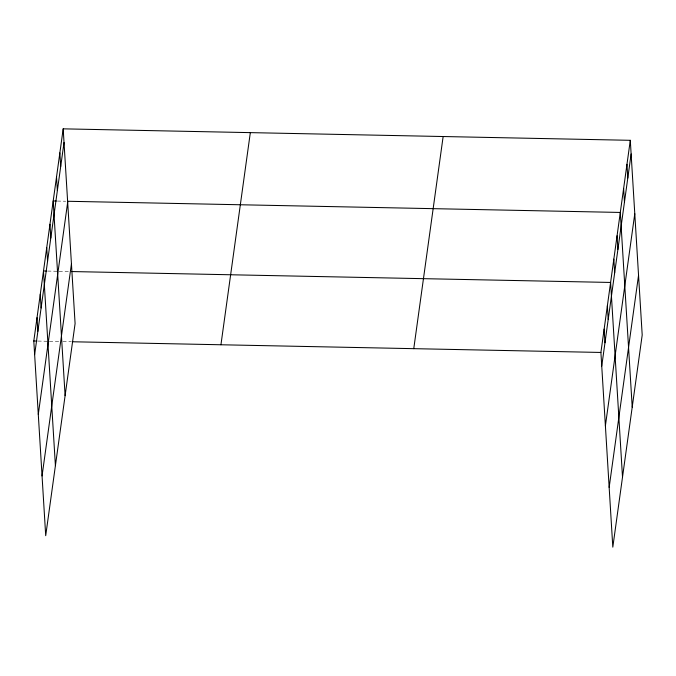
<?xml version="1.0" encoding="UTF-8"?>
<svg xmlns="http://www.w3.org/2000/svg" width="676" height="676" viewBox="0 0 676 676"><rect width="100%" height="100%" fill="white"/><g stroke="black" fill="none" stroke-linecap="round" stroke-linejoin="round"><path stroke-width="0.51" stroke-dasharray="3.38 2.54" d="M57.35 201.059L65.673 201.228M47.658 271.068L58.051 271.27M59.091 271.296L69.493 271.507M37.957 341.067L48.359 341.279M49.399 341.304L58.753 341.49M62.91 341.574L71.225 341.743"/><path stroke-width="1.01" d="M63.189 128.846L75.095 323.55L45.706 535.688L33.8 340.983L63.189 128.846L630.294 140.312L642.2 335.017L612.811 547.154L600.905 352.45L630.294 140.312M34.637 354.647L64.026 142.501M38.287 414.388L67.676 202.251M42.056 475.946L71.445 263.801M220.942 344.768L250.331 132.631M413.763 348.672L443.143 136.527M601.741 366.113L631.13 153.967M605.392 425.855L634.781 213.717M609.16 487.413L638.55 275.267M56.311 201.034L53.193 200.975L65.107 395.671M67.752 201.271L620.298 212.441L632.212 407.138M46.619 271.042L43.501 270.983L55.407 465.68M71.572 271.549L610.605 282.45L622.512 477.146M33.8 340.983L36.918 341.05M72.264 341.76L600.905 352.45M626.965 164.352L627.793 178.008M623.627 188.393L624.463 202.056M617.07 235.772L617.906 249.436M613.833 259.111L614.67 272.766M607.369 305.78L608.206 319.435M604.133 329.119L604.969 342.774M59.86 152.886L60.688 166.541M56.522 176.926L57.359 190.59M49.965 224.305L50.801 237.969M46.728 247.644L47.565 261.299M40.264 294.313L41.101 307.969M37.036 317.652L37.864 331.308"/></g></svg>
